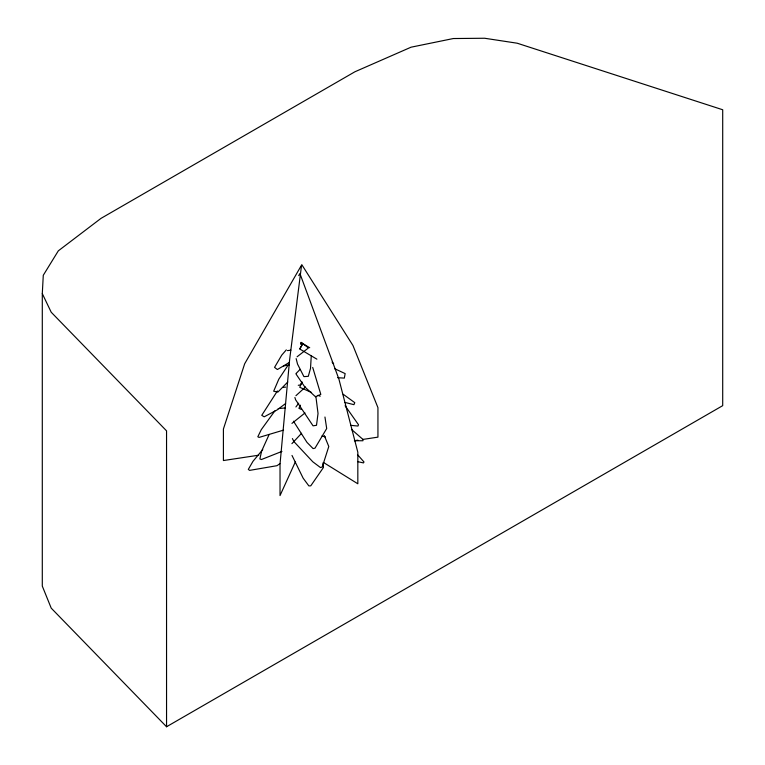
<?xml version="1.0" encoding="UTF-8"?>
<svg xmlns="http://www.w3.org/2000/svg" width="765" height="765" viewBox="0 0 765 765"><rect width="100%" height="100%" fill="white"/><g stroke="black" fill="none" stroke-linecap="round" stroke-linejoin="round"><path stroke-width="1.15" d="M42.295 293.626L43.28 275.276L58.312 250.844L101.009 218.369L354.912 71.776L411.063 47.191L453.339 38.537L484.628 38.25L517.197 43.213L722.705 109.758L722.705 405.651L166.55 726.75L51.217 608.137L42.295 586.095L42.295 293.626L51.217 312.244L166.55 430.858L166.55 726.75M311.279 355.754L310.514 368.395L308.295 376.323L303.925 376.629L297.528 364.092L296.141 358.603M301.41 266.45L289.61 359.799L280.028 464.049L280.028 495.577L295.52 461.515M301.945 382.089L299.765 387.3L311.575 392.474M269.156 434.453L261.601 451.149L259.88 458.952L261.439 459.526L281.95 451.407M301.907 381.984L300.549 384.958L298.264 385.292M300.406 405.192L298.914 408.319L301.075 409.323M299.957 348.821L302.806 343.619L300.54 343.781M298.704 275.601L299.937 273.574L338.914 379.115L357.829 452.268L357.829 483.786L323.528 462.509M277.399 390.963L261.754 415.319L264.212 416.81L277.131 409.916L285.594 403.518M287.783 365.603L278.804 379.182L273.669 391.202L277.925 392.053L287.783 381.984M274.912 410.843L261.305 429.614L257.824 436.767L259.067 437.417L283.566 430.112M295.912 406.97L298.685 403.232M262.768 449.591L252.986 461.305L248.309 469.394L249.572 470.389L276.959 465.694L279.904 463.695M286.301 349.882L281.759 355.123L274.549 367.372L277.389 369.533L289.457 362.371M291.914 443.652L301.582 433.286M295.998 373.588L300.109 369.399M305.512 386.966L295.931 395.696M291.953 423.399L304.996 412.957M297.078 356.786L308.467 347.922L301.142 342.357M283.586 365.947L289.342 364.838M300.635 343.954L302.806 343.619L299.67 348.955L316.892 359.168M258.828 455.185L223.409 460.54L223.409 429.022L244.676 363.767L301.802 264.68L352.942 345.464L377.939 407.64L377.939 437.14L362.62 439.464M354.367 440.707L357.905 440.171M287.43 350.609L290.863 350.198M278.183 408.606L285.278 407.946M283.375 387.291L285.699 387.138M354.989 440.755L362.945 440.745L363.069 439.531L351.508 429.423M337.642 377.709L344.336 378.111L345.139 373.597L334.621 368.682M350.906 425.369L357.944 426.038L358.517 424.766L345.101 405.727M357.781 461.668L363.442 462.911L363.997 461.993L357.857 455.022M344.939 402.419L353.937 404.666L354.778 402.667L343.255 394.3M322.017 435.907L325.374 436.949M318.02 395.295L320.172 396.232M300.875 342.452L309.72 347.731M332.106 362.161L333.645 363.805M296.122 374.19L304.652 386.746L315.524 396.805L320.812 394.405L312.703 367.43M293.464 421.199L306.966 442.352L313.105 448.596L314.998 448.175L326.693 428.534L324.953 417.021M292.383 438.565L294.018 441.692L312.799 461.792L320.478 467.568L322.237 467.004L328.787 446.492L324.274 435.505M291.991 455.443L303.141 478.173L308.869 485.909L310.762 485.832L323.452 467.482L323.05 462.835M294.907 397.494L295.577 399.722L313.048 425.828L316.5 425.302L318.03 413.492L315.868 396.318"/></g></svg>
